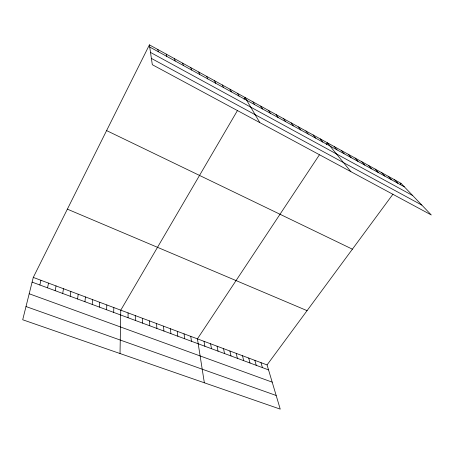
<?xml version="1.0" encoding="UTF-8"?>
<svg xmlns="http://www.w3.org/2000/svg" width="454" height="454" viewBox="0 0 454 454"><rect width="100%" height="100%" fill="white"/><g stroke="black" fill="none" stroke-linecap="round" stroke-linejoin="round"><path stroke-width="0.68" d="M120.021 353.535L120.775 310.161L237.573 110.333M113.67 312.392L113.835 307.562M106.582 309.759L106.832 304.94M99.432 307.108L99.767 302.296M92.213 304.43L92.639 299.629M84.938 301.723L85.448 296.939M77.594 298.999L78.196 294.22M70.183 296.246L70.875 291.485M62.703 293.471L63.492 288.716M55.161 290.668L56.041 285.929M47.545 287.842L48.521 283.114M39.861 284.987L40.934 280.277M33.278 277.411L22.7 319.764L280.237 409.128L267.06 364.92L33.278 277.411L149.411 44.872L400.967 183.303L431.3 214.98L152.311 64.701L149.411 44.872M244.042 99.267L245.069 97.508L259.813 122.608M319.383 154.859L197.428 338.854L204.357 382.796M326.227 144.531L327.374 142.806L350.914 171.68M267.06 364.92L392.954 194.176M400.184 184.364L400.967 183.303M26.003 306.546L276.168 395.479M29.192 293.766L272.196 382.154M32.103 282.11L268.541 369.891M67.368 209.152L307.074 310.649M106.599 130.593L352.395 249.184M151.398 58.424L421.84 205.1M150.518 52.431L412.686 195.543M149.729 47.029L404.332 186.821M394.6 179.801L397.903 183.291M388.17 176.26L391.41 179.727M381.678 172.69L384.856 176.124M375.123 169.081L378.233 172.492M368.506 165.438L371.548 168.82M361.821 161.76L364.789 165.108M355.068 158.043L357.968 161.363M348.246 154.292L351.078 157.578M341.363 150.501L344.115 153.758M334.399 146.67L337.078 149.894M320.274 138.896L322.794 142.051M313.101 134.952L315.536 138.067M305.854 130.962L308.209 134.043M298.533 126.933L300.798 129.975M291.133 122.858L293.312 125.866M283.654 118.744L285.748 121.712M276.1 114.59L278.103 117.512M268.467 110.384L270.374 113.273M260.749 106.14L262.565 108.983M252.952 101.849L254.666 104.647M237.544 93.371L239.065 96.083M229.945 89.188L231.37 91.856M222.267 84.96L223.589 87.582M214.504 80.693L215.729 83.269M206.666 76.38L207.784 78.905M198.744 72.021L199.754 74.496M190.742 67.612L191.639 70.041M182.65 63.163L183.439 65.541M174.472 58.662L175.148 60.989M260.993 362.65L262.418 367.621M254.876 360.357L256.243 365.328M248.713 358.053L250.012 363.013M242.487 355.72L243.73 360.68M166.209 54.117L166.766 56.387M236.216 353.377L237.397 358.331M229.889 351.004L231.007 355.959M223.51 348.615L224.56 353.564M217.074 346.209L218.056 351.146M157.856 49.52L158.293 51.733M210.582 343.78L211.496 348.712M204.033 341.329L204.879 346.254M190.765 336.363L191.469 341.277M184.046 333.843L184.676 338.758M177.264 331.306L177.82 336.21M170.42 328.747L170.903 333.645M163.519 326.159L163.928 331.051M156.556 323.554L156.885 328.435M149.531 320.927L149.775 325.796M142.437 318.271L142.607 323.135M135.286 315.592L135.371 320.45M128.062 312.891L128.062 317.738"/></g></svg>
